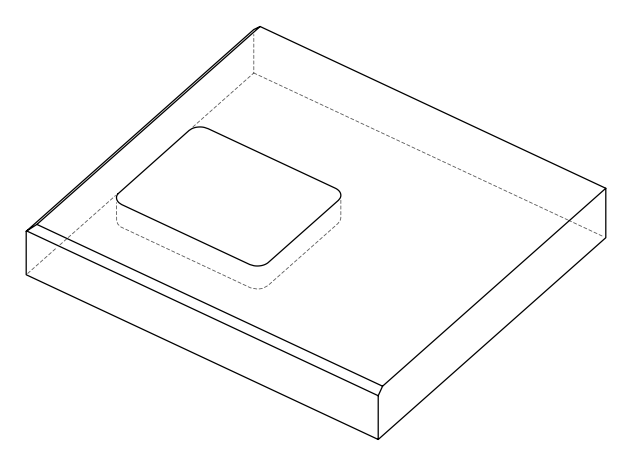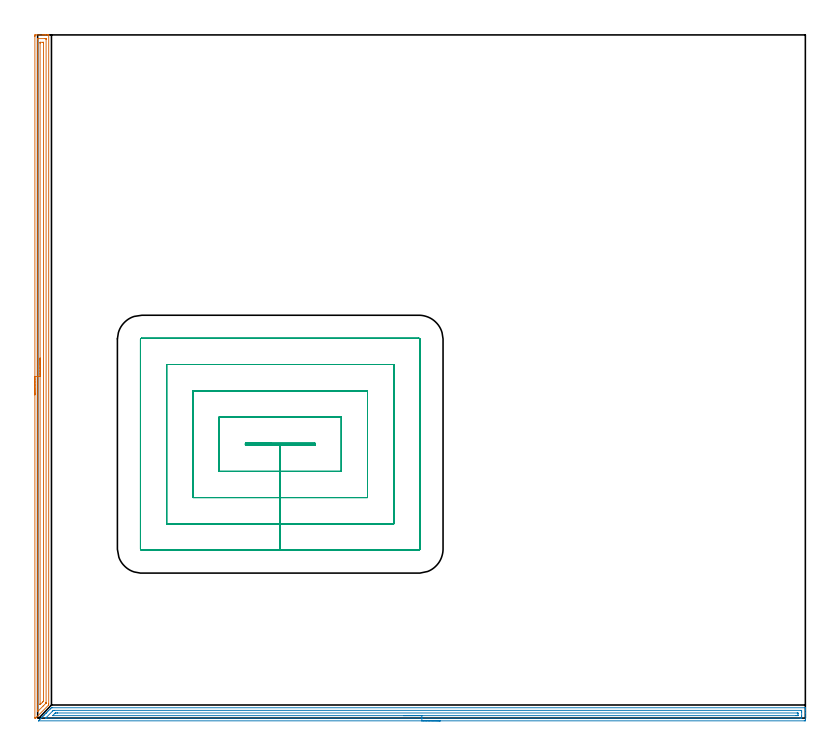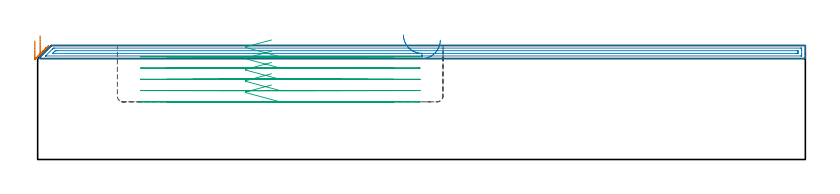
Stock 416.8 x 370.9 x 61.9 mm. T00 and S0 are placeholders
(PLAN: 3 operations, 1 tool changes, 35.7 min)
(1 AREA_MILL | FG_CHAMFER_SURFACE | UGT0205_001 | 9.03 min | 10433 mm3)
(2 AREA_MILL_1 | FG_CHAMFER_SURFACE_1 | UGT0205_001 | 10.1 min | 10375 mm3)
(3 MILL_RECTANGULAR_POCKET | POCKET_RECTANGULAR_STRAIGHT | NXT0201_007 | Follow Part, ap 6.25, ae 75% | 16.58 min | 751550 mm3)
(TOOL UGT0205_001 | Chamfer Mill 20 x 3 x 45 deg. | D20 FL50 Z2)
(TOOL NXT0201_007 | ENDMILL 25mm [R216.25-25050GCK54P 1620] | D25 R3 FL54 Z5)
(OP 1 AREA_MILL)
G17 G21 G94 G90
T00 M6
G54
G17 G0 G90 X-1.5 Y175.467 S1061 M3
G43 Z71.9 H0
Z64.4
G94 G1 Y175.505 Z63.528 F250.
Y175.619 Z62.664
Y175.808 Z61.812
Y176.07 Z60.98
Y176.404 Z60.174
Y176.807 Z59.4
Y177.275 Z58.664
Y177.807 Z57.972
Y178.396 Z57.329
Y179.039 Z56.74
Y179.731 Z56.209
Y180.467 Z55.74
Y181.241 Z55.337
Y182.047 Z55.003
Y182.879 Z54.741
Y183.73 Z54.552
Y184.595 Z54.438
Y185.467 Z54.4
Y370.015
X-1.498 Y370.286 Z54.402
X-1.491 Y370.893 Z54.406
X-1.488 Y370.896 Z54.409
X-0.878 Y370.9 Z55.019
X2.697 Z58.591
X3.256 Z59.153
X3.591 Z59.487
X4.15 Z60.046
X4.484 Z60.379
X5.153 Z61.052
X5.535 Z61.434
X5.937 Y370.893 Z61.829
X6.005 Y370.89 Z61.895
X6. Y370.737 Z61.9
Y7.717
Y7.105 Z61.885
X5.849 Y6.948 Z61.746
X-0.534 Y0.572 Z55.363
X-0.76 Y0.352 Z55.138
X-0.878 Y0.237 Z55.02
X-0.997 Y0.126 Z54.901
X-1.134 Y-0.002 Z54.764
X-1.177 Y-0.031 Z54.72
X-1.2 Y-0.035 Z54.697
X-1.325 Y-0.006 Z54.574
X-1.494 Y0.037 Z54.405
X-1.496 Y0.04 Z54.403
X-1.499 Y0.126 Z54.401
X-1.5 Y0.301 Z54.4
Y185.467
X-0.086 Z55.814
X-0.085 Y368.5 Z55.815
Y368.601
X-0.083 Y368.703 Z55.817
X-0.077 Y368.89 Z55.823
X0.016 Y368.892 Z55.916
X0.511 Y368.899 Z56.411
X4.085 Y368.9 Z59.985
X4.484 Y368.896 Z60.384
X4.541 Y368.894 Z60.441
X4.57 Y368.891 Z60.47
X4.579 Y368.804 Z60.479
X4.584 Y368.602 Z60.484
X4.585 Y368.5 Z60.485
X4.586 Y8.508 Z60.486
X4.585 Y8.407 Z60.485
X4.581 Y8.204 Z60.481
X4.579 Y8.149 Z60.479
X4.57 Y8.132 Z60.47
X4.546 Y8.103 Z60.446
X4.484 Y8.036 Z60.384
X2.984 Y6.536 Z58.884
X0.59 Y4.145 Z56.49
X0.302 Y3.859 Z56.202
X0.016 Y3.578 Z55.916
X-0.073 Y3.494 Z55.827
X-0.081 Y3.84 Z55.819
X-0.085 Y4.043 Z55.815
Y4.145
X-0.086 Y4.246 Z55.814
Y185.467
X1.328 Z57.228
X1.329 Y366.295 Z57.229
X1.331 Y366.714 Z57.231
X1.333 Y366.832 Z57.233
X1.335 Y366.883 Z57.235
X1.432 Y366.89 Z57.332
X1.619 Y366.898 Z57.519
X2.883 Y366.899 Z58.783
X3.006 Y366.898 Z58.906
X3.105 Y366.894 Z59.005
X3.165 Y366.89 Z59.065
X3.166 Y366.871 Z59.066
X3.169 Y366.714 Z59.069
X3.171 Y366.24 Z59.071
Y9.503
X3.169 Y9.266 Z59.069
X3.167 Y9.207 Z59.067
X3.165 Y9.181 Z59.065
X3.152 Y9.165 Z59.052
X3.097 Y9.103 Z58.997
X2.697 Y8.698 Z58.597
X2.653 Y8.654 Z58.553
X1.715 Y7.717 Z57.615
X1.567 Y7.571 Z57.467
X1.406 Y7.416 Z57.306
X1.353 Y7.368 Z57.253
X1.335 Y7.355 Z57.235
X1.333 Y7.376 Z57.233
X1.33 Y7.483 Z57.23
X1.329 Y7.606 Z57.229
Y7.717
X1.328 Y185.467 Z57.228
Y186.339 Z57.267
Y187.203 Z57.38
Y188.055 Z57.569
Y188.887 Z57.832
Y189.693 Z58.165
Y190.467 Z58.568
Y191.203 Z59.037
Y191.895 Z59.568
Y192.538 Z60.157
Y193.127 Z60.801
Y193.658 Z61.493
Y194.127 Z62.228
Y194.53 Z63.002
Y194.864 Z63.808
Y195.126 Z64.64
Y195.315 Z65.492
Y195.429 Z66.357
Y195.467 Z67.228
G0 Z71.9
M5
M2
(OP 2 AREA_MILL_1)
G17 G21 G94 G90
T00 M6
G54
G17 G0 G90 X218.6 Y-1.5 S1061 M3
G43 Z71.9 H0
Z64.8
G94 G1 X218.562 Z63.928 F250.
X218.448 Z63.063
X218.259 Z62.212
X217.997 Z61.38
X217.663 Z60.574
X217.26 Z59.8
X216.792 Z59.064
X216.26 Z58.372
X215.671 Z57.729
X215.028 Z57.14
X214.336 Z56.608
X213.6 Z56.14
X212.826 Z55.737
X212.02 Z55.403
X211.188 Z55.141
X210.336 Z54.952
X209.472 Z54.838
X208.6 Z54.8
X0.565
X0.414 Y-1.498 Z54.801
X0.429 Y-1.479 Z54.82
X0.565 Y-1.336 Z54.963
X1.154 Y-0.744 Z55.552
X1.48 Y-0.419 Z55.88
X2.037 Y0.138 Z56.435
X2.407 Y0.507 Z56.807
X2.919 Y1.021 Z57.317
X3.509 Y1.609 Z57.908
X3.69 Y1.791 Z58.088
X3.801 Y1.903 Z58.2
X4.391 Y2.491 Z58.791
X4.583 Y2.684 Z58.981
X4.684 Y2.785 Z59.083
X5.273 Y3.373 Z59.673
X5.922 Y4.022 Z60.321
X6.815 Y4.915 Z61.214
X7.038 Y5.138 Z61.438
X7.48 Y5.58 Z61.879
X7.495 Y5.595 Z61.889
X8.154 Y5.6 Z61.9
X416.635
X416.792 Y5.597 Z61.888
X416.793 Y5.592 Z61.883
X416.8 Y5.259 Z61.558
Y4.906 Z61.206
Y4.256 Z60.55
Y3.048 Z59.345
Y2.491 Z58.785
Y-0.759 Z55.537
X416.797 Y-1.038 Z55.259
X416.791 Y-1.491 Z54.805
X416.652 Y-1.495 Z54.803
X416.189 Y-1.5 Z54.8
X208.6
Y-0.086 Z56.214
X4.583 Y-0.085 Z56.215
X4.511 Y-0.084 Z56.216
X4.304 Y-0.079 Z56.221
X4.284 Y-0.075 Z56.225
X4.29 Y-0.066 Z56.234
X4.302 Y-0.051 Z56.249
X4.387 Y0.037 Z56.337
X4.476 Y0.127 Z56.427
X7.937 Y3.588 Z59.888
X8.154 Y3.804 Z60.104
X8.383 Y4.03 Z60.33
X8.48 Y4.123 Z60.423
X8.539 Y4.177 Z60.477
X9.118 Y4.186 Z60.486
X414.403 Y4.185 Z60.485
X414.475
X414.776 Y4.179 Z60.479
X414.79 Y4.081 Z60.381
X414.797 Y3.867 Z60.167
X414.799 Y3.373 Z59.673
X414.8 Y2.981 Z59.281
Y1.217 Z57.517
X414.799 Y0.727 Z57.027
X414.798 Y0.337 Z56.637
X414.79 Y-0.056 Z56.244
X414.781 Y-0.08 Z56.22
X414.762 Y-0.082 Z56.218
X414.711 Y-0.084 Z56.216
X414.609 Y-0.085 Z56.215
X414.403 Y-0.086 Z56.214
X208.6
Y1.328 Z57.628
X8.437 Y1.329 Z57.629
X8.174 Y1.332 Z57.632
X8.154 Y1.334 Z57.634
X8.147 Y1.337 Z57.637
X8.149 Y1.344 Z57.644
X8.154 Y1.354 Z57.654
X9.169 Y2.37 Z58.67
X9.292 Y2.491 Z58.791
X9.511 Y2.703 Z59.003
X9.572 Y2.761 Z59.061
X9.663 Y2.765 Z59.065
X9.94 Y2.768 Z59.068
X10.549 Y2.771 Z59.071
X10.833
X412.334
X412.617 Y2.769 Z59.069
X412.712 Y2.768 Z59.068
X412.779 Y2.765 Z59.065
X412.79 Y2.671 Z58.971
X412.795 Y2.491 Z58.791
X412.799 Y2.312 Z58.612
Y1.609 Z57.909
X412.798 Y1.431 Z57.731
X412.791 Y1.369 Z57.669
X412.786 Y1.335 Z57.635
X412.758 Y1.334 Z57.634
X412.617 Y1.331 Z57.631
X412.008 Y1.329 Z57.629
X411.725 Y1.328 Z57.628
X208.6
X207.728 Z57.666
X206.864 Z57.78
X206.012 Z57.969
X205.18 Z58.231
X204.374 Z58.565
X203.6 Z58.968
X202.864 Z59.437
X202.172 Z59.968
X201.529 Z60.557
X200.94 Z61.201
X200.408 Z61.893
X199.94 Z62.628
X199.537 Z63.402
X199.203 Z64.208
X198.941 Z65.04
X198.752 Z65.892
X198.638 Z66.757
X198.6 Z67.628
G0 Z71.9
M5
M2
(OP 3 MILL_RECTANGULAR_POCKET)
G17 G21 G94 G90
T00 M6
G54
G17 G0 G90 X126.936 Y149.2 S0 M3
G43 Z71.9 H1
Z64.9
G94 G1 X112.8 Z61.112 F250.
Y148.2 Z60.844
X131.7 Z55.78
X150.6 F500.
Y149.2
X112.8
Y148.2
X131.7
Y133.95
X164.85
Y163.45
X98.55
Y133.95
X131.7
Y119.7
X179.1
Y177.7
X84.3
Y119.7
X131.7
Y105.45
X193.35
Y191.95
X70.05
Y105.45
X131.7
Y91.2
X207.
G3 X207.6 Y91.8 R0.6
G1 Y205.6
G3 X207. Y206.2 R0.6
G1 X56.4
G3 X55.8 Y205.6 R0.6
G1 Y91.8
G3 X56.4 Y91.2 R0.6
G1 X131.7
X132.7
G0 X126.936 Y149.2 Z58.78
G1 X112.8 Z54.992 F250.
Y148.2 Z54.724
X131.7 Z49.66
X150.6 F500.
Y149.2
X112.8
Y148.2
X131.7
Y133.95
X164.85
Y163.45
X98.55
Y133.95
X131.7
Y119.7
X179.1
Y177.7
X84.3
Y119.7
X131.7
Y105.45
X193.35
Y191.95
X70.05
Y105.45
X131.7
Y91.2
X207.
G3 X207.6 Y91.8 R0.6
G1 Y205.6
G3 X207. Y206.2 R0.6
G1 X56.4
G3 X55.8 Y205.6 R0.6
G1 Y91.8
G3 X56.4 Y91.2 R0.6
G1 X131.7
X132.7
G0 X126.936 Y149.2 Z52.66
G1 X112.8 Z48.872 F250.
Y148.2 Z48.604
X131.7 Z43.54
X150.6 F500.
Y149.2
X112.8
Y148.2
X131.7
Y133.95
X164.85
Y163.45
X98.55
Y133.95
X131.7
Y119.7
X179.1
Y177.7
X84.3
Y119.7
X131.7
Y105.45
X193.35
Y191.95
X70.05
Y105.45
X131.7
Y91.2
X207.
G3 X207.6 Y91.8 R0.6
G1 Y205.6
G3 X207. Y206.2 R0.6
G1 X56.4
G3 X55.8 Y205.6 R0.6
G1 Y91.8
G3 X56.4 Y91.2 R0.6
G1 X131.7
X132.7
G0 X126.936 Y149.2 Z46.54
G1 X112.8 Z42.752 F250.
Y148.2 Z42.484
X131.7 Z37.42
X150.6 F500.
Y149.2
X112.8
Y148.2
X131.7
Y133.95
X164.85
Y163.45
X98.55
Y133.95
X131.7
Y119.7
X179.1
Y177.7
X84.3
Y119.7
X131.7
Y105.45
X193.35
Y191.95
X70.05
Y105.45
X131.7
Y91.2
X207.
G3 X207.6 Y91.8 R0.6
G1 Y205.6
G3 X207. Y206.2 R0.6
G1 X56.4
G3 X55.8 Y205.6 R0.6
G1 Y91.8
G3 X56.4 Y91.2 R0.6
G1 X131.7
X132.7
G0 X126.936 Y149.2 Z40.42
G1 X112.8 Z36.632 F250.
Y148.2 Z36.364
X131.7 Z31.3
X150.6 F500.
Y149.2
X112.8
Y148.2
X131.7
Y133.95
X164.85
Y163.45
X98.55
Y133.95
X131.7
Y119.7
X179.1
Y177.7
X84.3
Y119.7
X131.7
Y105.45
X193.35
Y191.95
X70.05
Y105.45
X131.7
Y91.2
X207.
G3 X207.6 Y91.8 R0.6
G1 Y205.6
G3 X207. Y206.2 R0.6
G1 X56.4
G3 X55.8 Y205.6 R0.6
G1 Y91.8
G3 X56.4 Y91.2 R0.6
G1 X131.7
X132.7
G0 Z71.9
M5
M2
